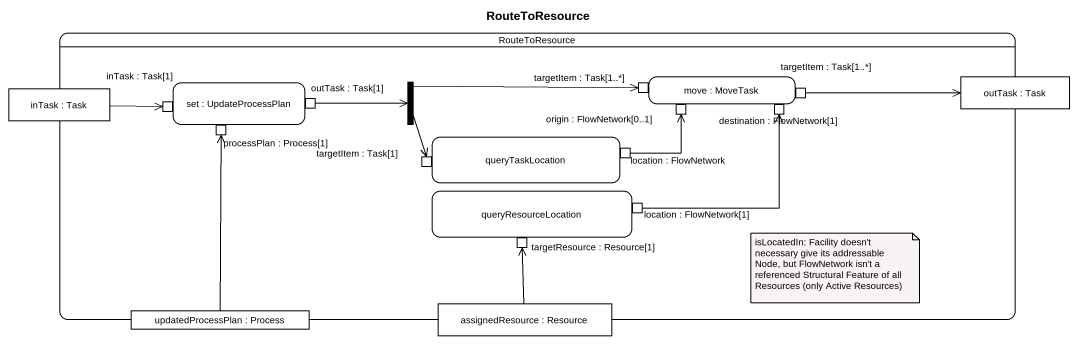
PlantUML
@startuml
title RouteToResource
hide empty description
state RouteToResource {
  state "set : UpdateProcessPlan" as set_ #FFFFFF {
    state "inTask : Task[1]" as inTask_Task_1 <<inputPin>>
    state "processPlan : Process[1]" as processPlan_Process_1 <<inputPin>>
    state "outTask : Task[1]" as outTask_Task_1 <<outputPin>>
  }
  state fork1 <<fork>>
  state "move : MoveTask" as move #FFFFFF {
    state "targetItem : Task[1..*]" as targetItem_Task_1 <<inputPin>>
    state "origin : FlowNetwork[0..1]" as origin_FlowNetwork_0_1 <<inputPin>>
    state "destination : FlowNetwork[1]" as destination_FlowNetwork_1 <<inputPin>>
    state "targetItem : Task[1..*]" as targetItem_Task_1_2 <<outputPin>>
  }
  state "outTask : Task" as outTask <<object>> #FFFFFF
  state "inTask : Task" as inTask <<object>> #FFFFFF
  state queryTaskLocation #FFFFFF {
    state "targetItem : Task[1]" as targetItem_Task_1_3 <<inputPin>>
    state "location : FlowNetwork" as location_FlowNetwork <<outputPin>>
  }
  state queryResourceLocation #FFFFFF {
    state "targetResource : Resource[1]" as targetResource_Resource_1 <<inputPin>>
    state "location : FlowNetwork[1]" as location_FlowNetwork_1 <<outputPin>>
  }
  state "updatedProcessPlan : Process" as updatedProcessPlan <<object>> #FFFFFF
  state "assignedResource : Resource" as assignedResource <<object>> #FFFFFF
}
fork1 -right-> targetItem_Task_1
fork1 --> targetItem_Task_1_3
inTask -right-> inTask_Task_1
outTask_Task_1 -right-> fork1
targetItem_Task_1_2 -right-> outTask
location_FlowNetwork -up-> origin_FlowNetwork_0_1
location_FlowNetwork_1 -up-> destination_FlowNetwork_1
updatedProcessPlan -up-> processPlan_Process_1
assignedResource -up-> targetResource_Resource_1
note as N1
  isLocatedIn: Facility doesn't necessary give its addressable Node, but FlowNetwork isn't a referenced Structural Feature of all Resources (only Active Resources)
end note
@enduml
